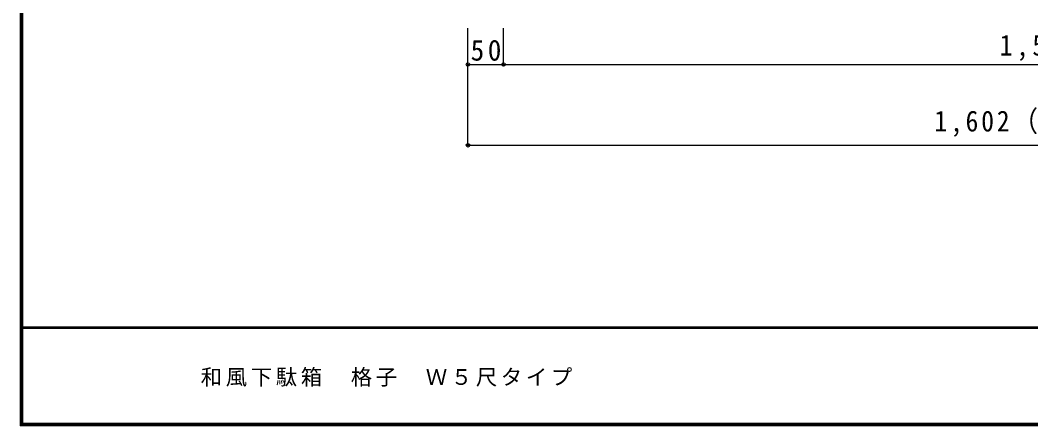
# Model space of a CAD drawing. Units: millimetres at full size, sheet at 1:10. Extents: x -1947 to 1953, y -1436 to 1392.
# Drawn here: x -1947 to -529, y -1402 to -832 of the extents above; entities that cross this region are included whole.
import ezdxf

# ---------------------------------------------------------------- set-up
doc = ezdxf.new("R2010")
doc.units = ezdxf.units.MM
doc.header["$LTSCALE"] = 10
doc.header["$PDMODE"] = 32
doc.header["$PDSIZE"] = 5
for name, color, linetype in [('4-4', 3, 'Continuous'), ('F-1', 6, 'Continuous'), ('F-A', 7, 'Continuous')]:
    doc.layers.add(name, color=color, linetype=linetype)
doc.styles.add('ＭＳ ゴシック', font='')
doc.styles.get('ＭＳ ゴシック').set_extended_font_data('MS Gothic')

msp = doc.modelspace()

# ---------------------------------------------------------------- linework, layer by layer
at = {"layer": '4-4', "color": 7}
for p, q in [((-1318.33, -1007.6), (-1318.33, -843.35)), ((-1268.33, -894.19), (-1268.33, -843.35))]:
    msp.add_line(p, q, dxfattribs=at)
at = {"layer": '4-4', "color": 4}
for p, q in [((-1318.33, -894.19), (-1268.33, -894.19)), ((-1268.33, -894.19), (233.67, -894.19)), ((-1318.33, -1007.6), (283.67, -1007.6))]:
    msp.add_line(p, q, dxfattribs=at)
for p in [(-1318.33, -894.19), (-1268.33, -894.19), (-1318.33, -1007.6)]:
    msp.add_point(p, dxfattribs=at)
at = {"layer": 'F-1'}
for p, q in [((-1946.69, 1391.67), (-1946.69, -1401.67)), ((-1945.03, 1391.67), (-1945.03, -1401.67)), ((-1943.36, 1391.67), (-1943.36, -1401.67)), ((1953.31, -1263.33), (-1946.69, -1263.33)), ((1953.31, -1265), (-1946.69, -1265)), ((1953.31, -1398.33), (-1946.69, -1398.33)), ((1953.31, -1400), (-1946.69, -1400)), ((1953.31, -1401.67), (-1946.69, -1401.67))]:
    msp.add_line(p, q, dxfattribs=at)

# ---------------------------------------------------------------- texts
at = {"layer": '4-4', "color": 7, "char_height": 29.33, "attachment_point": 7, "style": 'ＭＳ ゴシック'}
for s, insert in [('\\T1.27;\\W0.95;50', (-1314.58, -889.19)), ('\\T1.28;\\W0.9;1,502', (-572.33, -889.19)), ('\\T1.22;\\W0.9;1,602（ﾎﾞｯｸｽＷ）', (-663.89, -995.84))]:
    msp.add_mtext(s, dxfattribs=dict(at, insert=insert))
at = {"layer": 'F-A', "insert": (-1693.36, -1346.67), "char_height": 21.99, "attachment_point": 7, "style": 'ＭＳ ゴシック'}
msp.add_mtext('\\T1.17;和風下駄箱\u3000格子\u3000Ｗ５尺タイプ', dxfattribs=at)

doc.saveas('drawing.dxf')
